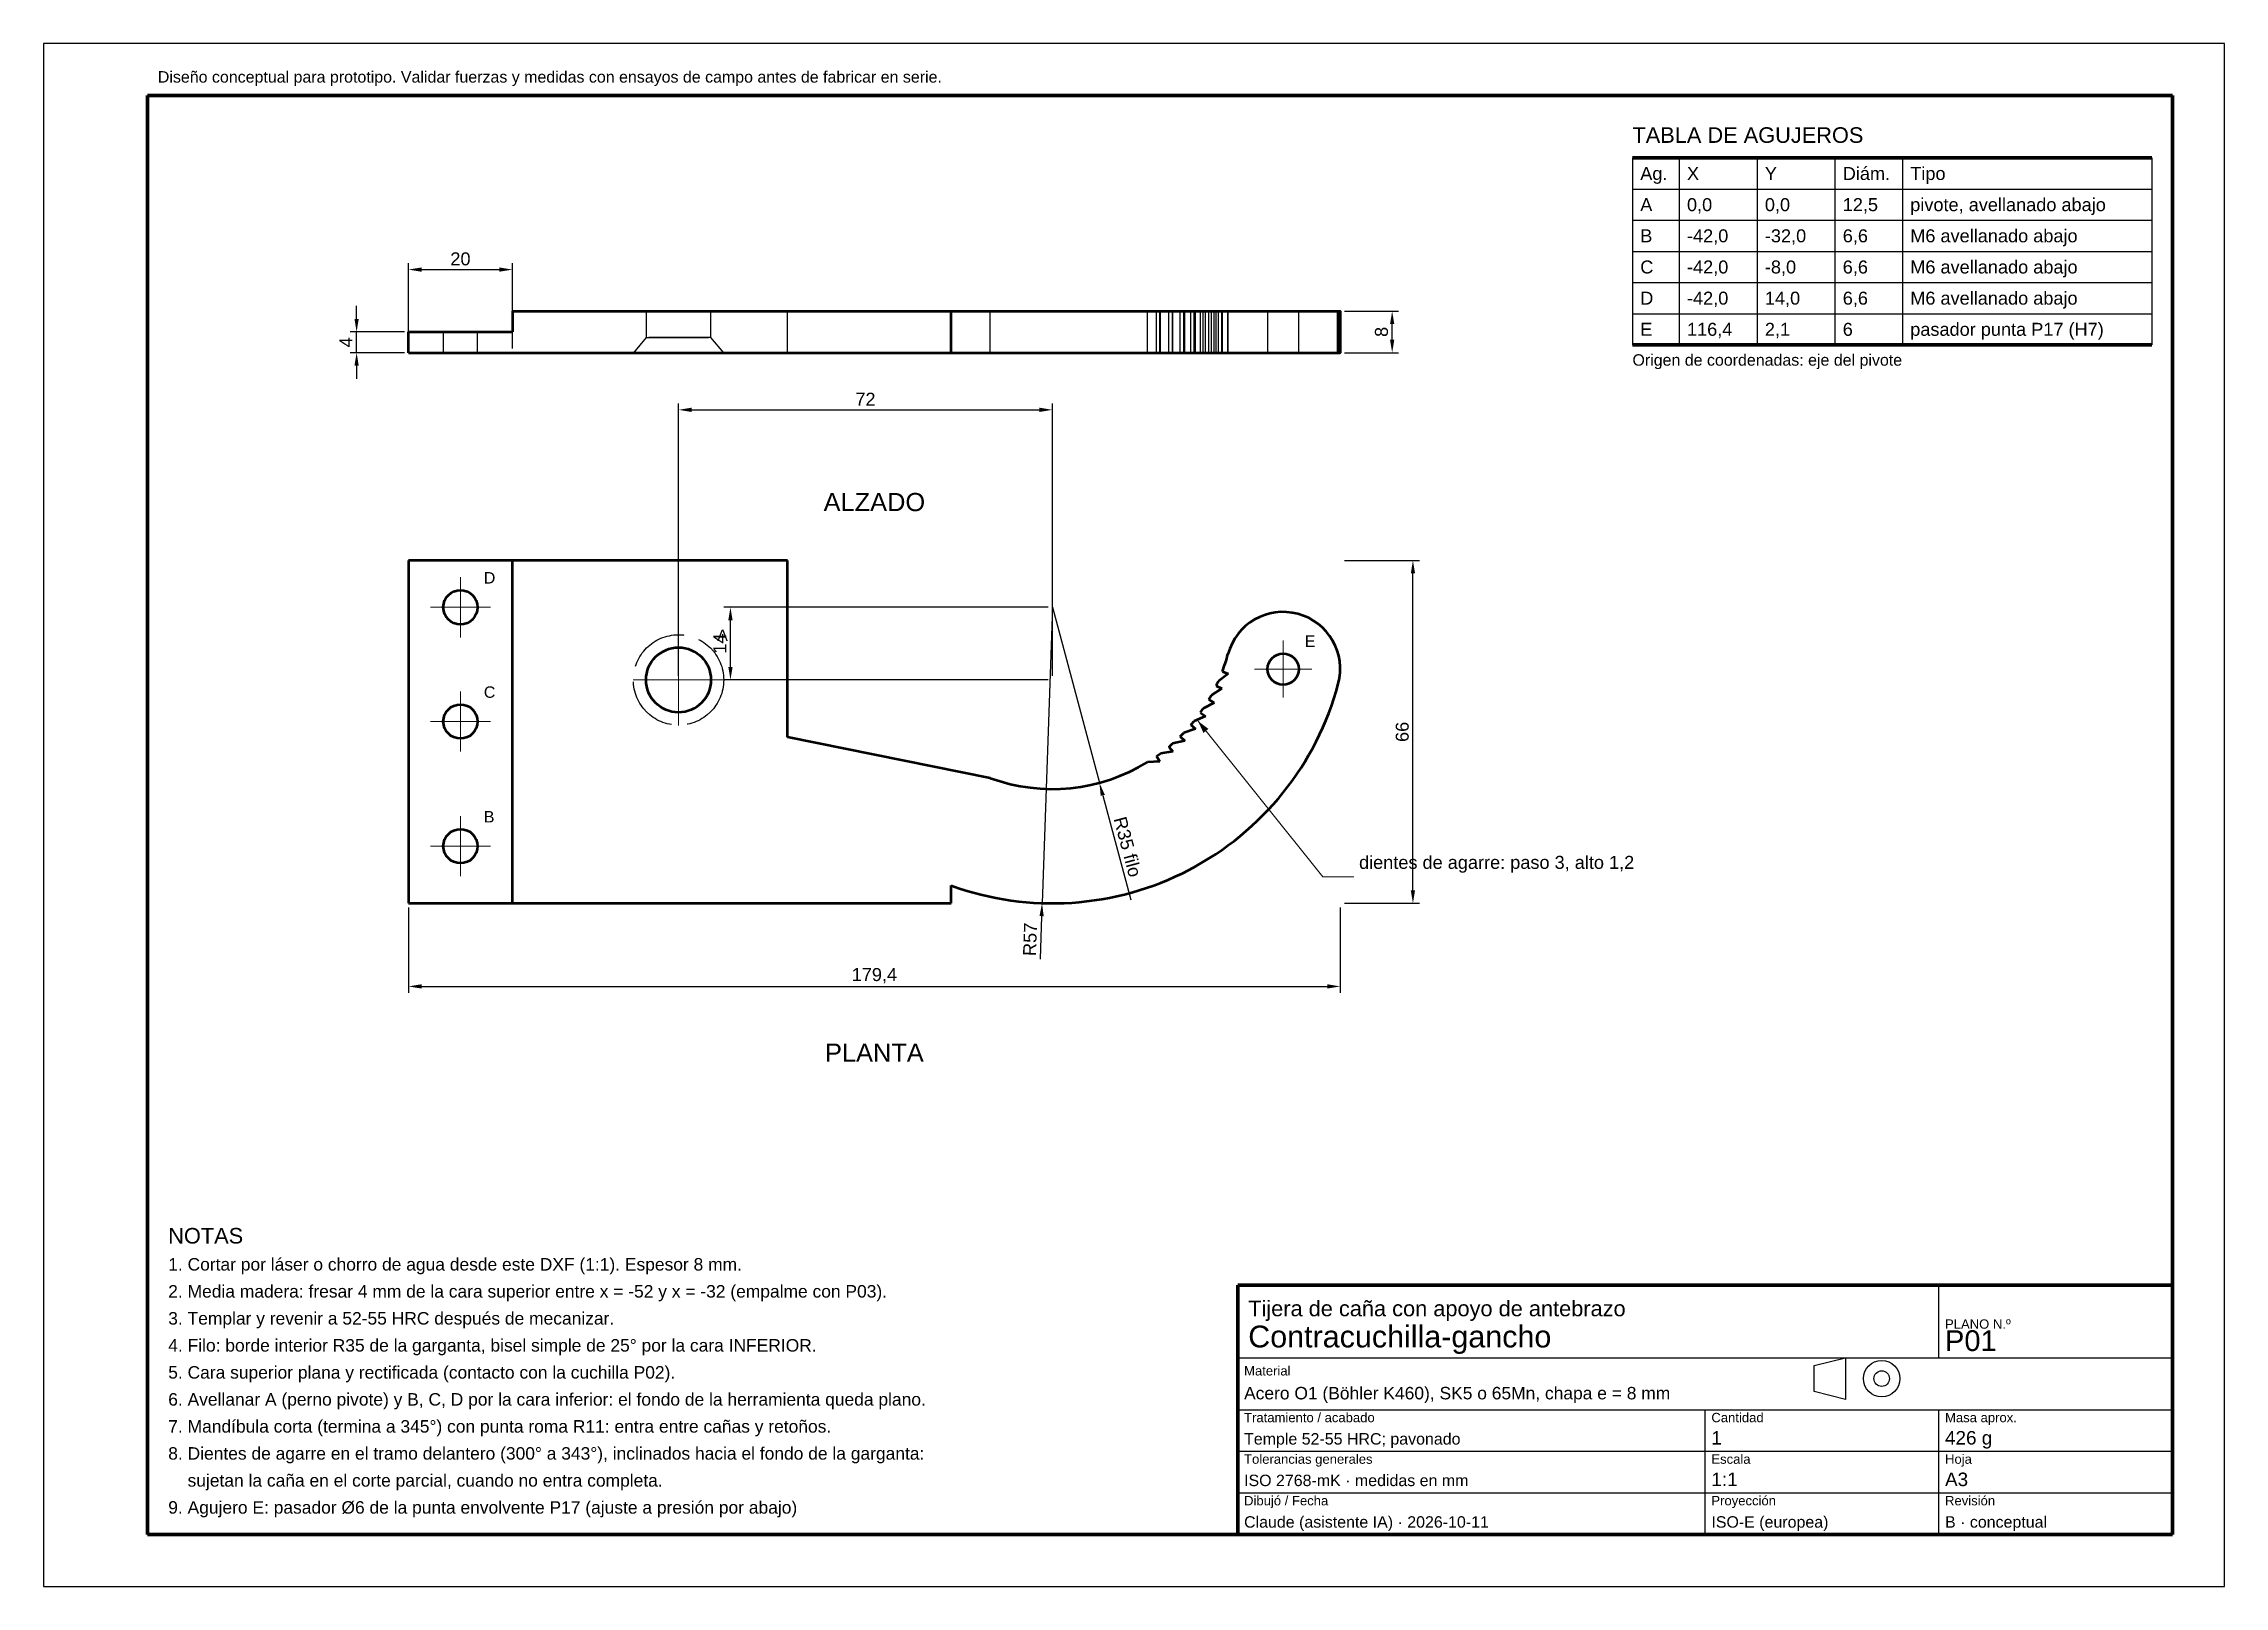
# Model space of a CAD drawing. Header units: millimetres. Extents: x 0 to 420, y 0 to 297.
import ezdxf
from ezdxf.enums import TextEntityAlignment as Align

# ---------------------------------------------------------------- set-up
doc = ezdxf.new("R2010")
doc.units = ezdxf.units.MM
doc.linetypes.add('ACAD_ISO02W100', pattern=[15, 12, -3])
doc.linetypes.add('ACAD_ISO04W100', pattern=[30, 24, -3, 0, -3])
for name, color, linetype, lineweight in [('COTAS', 4, 'Continuous', 18), ('EJES', 1, 'ACAD_ISO04W100', 18), ('MARCO', 7, 'Continuous', 70), ('OCULTAS', 8, 'ACAD_ISO02W100', 25), ('TEXTO', 7, 'Continuous', 25), ('VISIBLE', 7, 'Continuous', 50)]:
    doc.layers.add(name, color=color, linetype=linetype, lineweight=lineweight)
doc.styles.get("Standard").update_dxf_attribs({"font": 'arial.ttf'})
doc.dimstyles.new('ISO25', dxfattribs={"dimtxt": 2.5, "dimasz": 2.5, "dimexe": 1.25, "dimexo": 0.8, "dimgap": 0.8, "dimtad": 1, "dimdec": 1, "dimtxsty": 'Standard', "dimcen": 2.5, "dimclrd": 4, "dimclre": 4, "dimclrt": 7, "dimazin": 3, "dimtfac": 1, "dimtmove": 0, "dimatfit": 3})

msp = doc.modelspace()

# ---------------------------------------------------------------- linework, layer by layer
at = {"layer": 'COTAS'}
for p, q in [((222.34, 166.58), (246.34, 136.58)), ((246.34, 136.58), (252.34, 136.58))]:
    msp.add_line(p, q, dxfattribs=at)
msp.add_solid([(222.34, 166.58), (223.37, 164.3), (224.33, 165.08)], dxfattribs=at)
at = {"layer": 'EJES'}
for p, q in [((80.28, 182.7), (80.28, 194.3)), ((74.48, 188.5), (86.08, 188.5)), ((122.28, 165.75), (122.28, 183.25)), ((238.72, 171.09), (238.72, 182.09)), ((233.22, 176.59), (244.22, 176.59)), ((80.28, 160.7), (80.28, 172.3)), ((113.53, 174.5), (131.03, 174.5)), ((74.48, 166.5), (86.08, 166.5)), ((80.28, 136.7), (80.28, 148.3)), ((74.48, 142.5), (86.08, 142.5))]:
    msp.add_line(p, q, dxfattribs=at)
at = {"layer": 'MARCO'}
for p, q in [((410, 287), (20, 287)), ((20, 287), (20, 10)), ((410, 10), (410, 287)), ((306, 275), (406, 275)), ((306, 239), (406, 239)), ((410, 58), (230, 58)), ((230, 58), (230, 10)), ((410, 10), (410, 58)), ((20, 10), (410, 10)), ((230, 10), (410, 10))]:
    msp.add_line(p, q, dxfattribs=at)
at = {"layer": 'OCULTAS'}
for p, q in [((143.28, 245.5), (90.28, 245.5)), ((90.28, 241.5), (90.28, 245.5)), ((116.03, 245.5), (116.03, 240.44)), ((128.53, 240.44), (128.53, 245.5)), ((182.31, 245.5), (143.28, 245.5)), ((143.28, 237.5), (143.28, 245.5)), ((143.28, 237.5), (143.28, 245.5)), ((174.79, 237.5), (174.79, 245.5)), ((182.31, 237.5), (182.31, 245.5)), ((215, 245.5), (212.61, 245.5)), ((212.61, 237.5), (212.61, 245.5)), ((214.31, 245.5), (215, 245.5)), ((214.31, 237.5), (214.31, 245.5)), ((215, 237.5), (215, 245.5)), ((217.47, 245.5), (215.1, 245.5)), ((215.1, 237.5), (215.1, 245.5)), ((216.7, 245.5), (217.47, 245.5)), ((216.7, 237.5), (216.7, 245.5)), ((219.76, 245.5), (217.43, 245.5)), ((217.43, 237.5), (217.43, 245.5)), ((217.47, 237.5), (217.47, 245.5)), ((218.92, 245.5), (219.76, 245.5)), ((218.92, 237.5), (218.92, 245.5)), ((221.87, 245.5), (219.59, 245.5)), ((219.59, 237.5), (219.59, 245.5)), ((219.76, 237.5), (219.76, 245.5)), ((220.96, 245.5), (221.87, 245.5)), ((220.96, 237.5), (220.96, 245.5)), ((223.77, 245.5), (221.57, 245.5)), ((221.57, 237.5), (221.57, 245.5)), ((221.87, 237.5), (221.87, 245.5)), ((222.8, 245.5), (223.77, 245.5)), ((222.8, 237.5), (222.8, 245.5)), ((225.46, 245.5), (223.34, 245.5)), ((223.34, 237.5), (223.34, 245.5)), ((223.77, 237.5), (223.77, 245.5)), ((224.43, 245.5), (225.46, 245.5)), ((224.43, 237.5), (224.43, 245.5)), ((226.92, 245.5), (224.91, 245.5)), ((224.91, 237.5), (224.91, 245.5)), ((225.46, 237.5), (225.46, 245.5)), ((225.84, 245.5), (226.92, 245.5)), ((225.84, 237.5), (225.84, 245.5)), ((228.14, 245.5), (226.25, 245.5)), ((226.25, 237.5), (226.25, 245.5)), ((226.92, 237.5), (226.92, 245.5)), ((227.02, 245.5), (228.14, 245.5)), ((227.02, 237.5), (227.02, 245.5)), ((228.09, 237.5), (228.09, 245.5)), ((228.14, 237.5), (228.14, 245.5)), ((235.72, 245.5), (235.72, 237.5)), ((241.72, 237.5), (241.72, 245.5)), ((90.28, 241.5), (70.28, 241.5)), ((70.28, 237.5), (70.28, 241.5)), ((76.98, 241.5), (76.98, 237.5)), ((76.98, 241.5), (76.98, 237.5)), ((76.98, 241.5), (76.98, 237.5)), ((83.58, 237.5), (83.58, 241.5)), ((83.58, 237.5), (83.58, 241.5)), ((83.58, 237.5), (83.58, 241.5)), ((116.03, 240.44), (113.58, 237.5)), ((130.98, 237.5), (128.53, 240.44)), ((143.28, 237.5), (70.28, 237.5)), ((182.31, 237.5), (143.28, 237.5)), ((215, 237.5), (212.61, 237.5)), ((214.31, 237.5), (215, 237.5)), ((217.47, 237.5), (215.1, 237.5)), ((216.7, 237.5), (217.47, 237.5)), ((219.76, 237.5), (217.43, 237.5)), ((218.92, 237.5), (219.76, 237.5)), ((221.87, 237.5), (219.59, 237.5)), ((220.96, 237.5), (221.87, 237.5)), ((223.77, 237.5), (221.57, 237.5)), ((222.8, 237.5), (223.77, 237.5)), ((225.46, 237.5), (223.34, 237.5)), ((224.43, 237.5), (225.46, 237.5)), ((226.92, 237.5), (224.91, 237.5)), ((225.84, 237.5), (226.92, 237.5)), ((228.14, 237.5), (226.25, 237.5)), ((227.02, 237.5), (228.14, 237.5)), ((70.28, 197.5), (70.28, 131.5)), ((143.28, 197.5), (70.28, 197.5)), ((90.28, 131.5), (90.28, 197.5)), ((143.28, 163.5), (143.28, 197.5)), ((226.92, 172.85), (224.91, 171.55)), ((225.84, 173.36), (226.92, 172.85)), ((228.14, 175.7), (226.25, 174.24)), ((227.02, 176.12), (228.14, 175.7)), ((222.8, 168.2), (223.77, 167.51)), ((225.46, 170.11), (223.34, 168.99)), ((224.43, 170.72), (225.46, 170.11)), ((221.87, 165.06), (219.59, 164.32)), ((220.96, 165.84), (221.87, 165.06)), ((223.77, 167.51), (221.57, 166.58)), ((182.31, 155.61), (143.28, 163.5)), ((214.31, 159.8), (215, 158.81)), ((217.47, 160.7), (215.1, 160.36)), ((216.7, 161.62), (217.47, 160.7)), ((219.76, 162.78), (217.43, 162.25)), ((218.92, 163.64), (219.76, 162.78)), ((215, 158.81), (212.61, 158.68)), ((174.79, 131.5), (174.79, 134.94)), ((70.28, 131.5), (174.79, 131.5))]:
    msp.add_line(p, q, dxfattribs=at)
for centre, radius in [((80.28, 188.5), 3.3), ((122.28, 174.5), 8.7), ((122.28, 174.5), 6.25), ((238.72, 176.59), 3), ((80.28, 166.5), 3.3), ((80.28, 142.5), 3.3)]:
    msp.add_circle(centre, radius, dxfattribs=at)
for centre, radius, start, end in [((238.72, 176.59), 11, -15, 165), ((194.28, 188.5), 35, 339.2885, 345), ((194.28, 188.5), 57, 250, 345), ((194.28, 188.5), 35, 334.3775, 335.9535), ((194.28, 188.5), 35, 324.5553, 326.1313), ((194.28, 188.5), 35, 329.4664, 331.0424), ((194.28, 188.5), 35, 314.7332, 316.3092), ((194.28, 188.5), 35, 319.6443, 321.2203), ((194.28, 188.5), 35, 304.9111, 306.4871), ((194.28, 188.5), 35, 309.8221, 311.3981), ((194.28, 188.5), 35, 250, 301.576)]:
    msp.add_arc(centre, radius, start, end, dxfattribs=at)
for points, degree in [([(128.53, 245.5), (128.38, 245.5), (127.91, 245.5), (127.17, 245.5), (126.18, 245.5), (125, 245.5), (123.67, 245.5), (122.28, 245.5), (120.89, 245.5), (119.57, 245.5), (118.39, 245.5), (117.4, 245.5), (116.65, 245.5), (116.19, 245.5), (116.03, 245.5)], 1), ([(116.03, 245.5), (116.19, 245.5), (116.65, 245.5), (117.4, 245.5), (118.39, 245.5), (119.57, 245.5), (120.89, 245.5), (122.28, 245.5), (123.67, 245.5), (125, 245.5), (126.18, 245.5), (127.17, 245.5), (127.91, 245.5), (128.38, 245.5), (128.53, 245.5)], 1), ([(214.31, 245.5), (214.71, 245.5), (215.1, 245.5)], 2), ([(216.7, 245.5), (217.07, 245.5), (217.43, 245.5)], 2), ([(218.92, 245.5), (219.26, 245.5), (219.59, 245.5)], 2), ([(220.96, 245.5), (221.27, 245.5), (221.57, 245.5)], 2), ([(222.8, 245.5), (223.08, 245.5), (223.34, 245.5)], 2), ([(224.43, 245.5), (224.67, 245.5), (224.91, 245.5)], 2), ([(225.84, 245.5), (226.05, 245.5), (226.25, 245.5)], 2), ([(227.02, 245.5), (227.64, 245.5), (228.09, 245.5)], 2), ([(249.72, 245.5), (249.48, 245.5), (248.8, 245.5), (247.69, 245.5), (246.2, 245.5), (244.39, 245.5), (242.35, 245.5), (240.15, 245.5), (237.89, 245.5), (235.67, 245.5), (233.58, 245.5), (231.7, 245.5), (230.12, 245.5), (228.9, 245.5), (228.09, 245.5)], 1), ([(241.72, 245.5), (241.64, 245.5), (241.42, 245.5), (241.06, 245.5), (240.59, 245.5), (240.02, 245.5), (239.38, 245.5), (238.72, 245.5), (238.05, 245.5), (237.41, 245.5), (236.85, 245.5), (236.37, 245.5), (236.01, 245.5), (235.79, 245.5), (235.72, 245.5)], 1), ([(235.72, 245.5), (235.79, 245.5), (236.01, 245.5), (236.37, 245.5), (236.85, 245.5), (237.41, 245.5), (238.05, 245.5), (238.72, 245.5), (239.38, 245.5), (240.02, 245.5), (240.59, 245.5), (241.06, 245.5), (241.42, 245.5), (241.64, 245.5), (241.72, 245.5)], 1), ([(83.58, 241.5), (83.5, 241.5), (83.26, 241.5), (82.86, 241.5), (82.34, 241.5), (81.72, 241.5), (81.02, 241.5), (80.28, 241.5), (79.55, 241.5), (78.85, 241.5), (78.23, 241.5), (77.7, 241.5), (77.31, 241.5), (77.07, 241.5), (76.98, 241.5)], 1), ([(76.98, 241.5), (77.07, 241.5), (77.31, 241.5), (77.7, 241.5), (78.23, 241.5), (78.85, 241.5), (79.55, 241.5), (80.28, 241.5), (81.02, 241.5), (81.72, 241.5), (82.34, 241.5), (82.86, 241.5), (83.26, 241.5), (83.5, 241.5), (83.58, 241.5)], 1), ([(83.58, 241.5), (83.5, 241.5), (83.26, 241.5), (82.86, 241.5), (82.34, 241.5), (81.72, 241.5), (81.02, 241.5), (80.28, 241.5), (79.55, 241.5), (78.85, 241.5), (78.23, 241.5), (77.7, 241.5), (77.31, 241.5), (77.07, 241.5), (76.98, 241.5)], 1), ([(76.98, 241.5), (77.07, 241.5), (77.31, 241.5), (77.7, 241.5), (78.23, 241.5), (78.85, 241.5), (79.55, 241.5), (80.28, 241.5), (81.02, 241.5), (81.72, 241.5), (82.34, 241.5), (82.86, 241.5), (83.26, 241.5), (83.5, 241.5), (83.58, 241.5)], 1), ([(83.58, 241.5), (83.5, 241.5), (83.26, 241.5), (82.86, 241.5), (82.34, 241.5), (81.72, 241.5), (81.02, 241.5), (80.28, 241.5), (79.55, 241.5), (78.85, 241.5), (78.23, 241.5), (77.7, 241.5), (77.31, 241.5), (77.07, 241.5), (76.98, 241.5)], 1), ([(76.98, 241.5), (77.07, 241.5), (77.31, 241.5), (77.7, 241.5), (78.23, 241.5), (78.85, 241.5), (79.55, 241.5), (80.28, 241.5), (81.02, 241.5), (81.72, 241.5), (82.34, 241.5), (82.86, 241.5), (83.26, 241.5), (83.5, 241.5), (83.58, 241.5)], 1), ([(128.53, 240.44), (128.38, 240.44), (127.91, 240.44), (127.17, 240.44), (126.18, 240.44), (125, 240.44), (123.67, 240.44), (122.28, 240.44), (120.89, 240.44), (119.57, 240.44), (118.39, 240.44), (117.4, 240.44), (116.65, 240.44), (116.19, 240.44), (116.03, 240.44)], 1), ([(116.03, 240.44), (116.19, 240.44), (116.65, 240.44), (117.4, 240.44), (118.39, 240.44), (119.57, 240.44), (120.89, 240.44), (122.28, 240.44), (123.67, 240.44), (125, 240.44), (126.18, 240.44), (127.17, 240.44), (127.91, 240.44), (128.38, 240.44), (128.53, 240.44)], 1), ([(83.58, 237.5), (83.5, 237.5), (83.26, 237.5), (82.86, 237.5), (82.34, 237.5), (81.72, 237.5), (81.02, 237.5), (80.28, 237.5), (79.55, 237.5), (78.85, 237.5), (78.23, 237.5), (77.7, 237.5), (77.31, 237.5), (77.07, 237.5), (76.98, 237.5)], 1), ([(76.98, 237.5), (77.07, 237.5), (77.31, 237.5), (77.7, 237.5), (78.23, 237.5), (78.85, 237.5), (79.55, 237.5), (80.28, 237.5), (81.02, 237.5), (81.72, 237.5), (82.34, 237.5), (82.86, 237.5), (83.26, 237.5), (83.5, 237.5), (83.58, 237.5)], 1), ([(83.58, 237.5), (83.5, 237.5), (83.26, 237.5), (82.86, 237.5), (82.34, 237.5), (81.72, 237.5), (81.02, 237.5), (80.28, 237.5), (79.55, 237.5), (78.85, 237.5), (78.23, 237.5), (77.7, 237.5), (77.31, 237.5), (77.07, 237.5), (76.98, 237.5)], 1), ([(76.98, 237.5), (77.07, 237.5), (77.31, 237.5), (77.7, 237.5), (78.23, 237.5), (78.85, 237.5), (79.55, 237.5), (80.28, 237.5), (81.02, 237.5), (81.72, 237.5), (82.34, 237.5), (82.86, 237.5), (83.26, 237.5), (83.5, 237.5), (83.58, 237.5)], 1), ([(83.58, 237.5), (83.5, 237.5), (83.26, 237.5), (82.86, 237.5), (82.34, 237.5), (81.72, 237.5), (81.02, 237.5), (80.28, 237.5), (79.55, 237.5), (78.85, 237.5), (78.23, 237.5), (77.7, 237.5), (77.31, 237.5), (77.07, 237.5), (76.98, 237.5)], 1), ([(76.98, 237.5), (77.07, 237.5), (77.31, 237.5), (77.7, 237.5), (78.23, 237.5), (78.85, 237.5), (79.55, 237.5), (80.28, 237.5), (81.02, 237.5), (81.72, 237.5), (82.34, 237.5), (82.86, 237.5), (83.26, 237.5), (83.5, 237.5), (83.58, 237.5)], 1), ([(130.98, 237.5), (130.77, 237.5), (130.12, 237.5), (129.09, 237.5), (127.71, 237.5), (126.06, 237.5), (124.22, 237.5), (122.28, 237.5), (120.35, 237.5), (118.51, 237.5), (116.86, 237.5), (115.48, 237.5), (114.45, 237.5), (113.8, 237.5), (113.58, 237.5)], 1), ([(113.58, 237.5), (113.8, 237.5), (114.45, 237.5), (115.48, 237.5), (116.86, 237.5), (118.51, 237.5), (120.35, 237.5), (122.28, 237.5), (124.22, 237.5), (126.06, 237.5), (127.71, 237.5), (129.09, 237.5), (130.12, 237.5), (130.77, 237.5), (130.98, 237.5)], 1), ([(214.31, 237.5), (214.71, 237.5), (215.1, 237.5)], 2), ([(216.7, 237.5), (217.07, 237.5), (217.43, 237.5)], 2), ([(218.92, 237.5), (219.26, 237.5), (219.59, 237.5)], 2), ([(220.96, 237.5), (221.27, 237.5), (221.57, 237.5)], 2), ([(222.8, 237.5), (223.08, 237.5), (223.34, 237.5)], 2), ([(224.43, 237.5), (224.67, 237.5), (224.91, 237.5)], 2), ([(225.84, 237.5), (226.05, 237.5), (226.25, 237.5)], 2), ([(227.02, 237.5), (227.64, 237.5), (228.09, 237.5)], 2), ([(249.72, 237.5), (249.48, 237.5), (248.8, 237.5), (247.69, 237.5), (246.2, 237.5), (244.39, 237.5), (242.35, 237.5), (240.15, 237.5), (237.89, 237.5), (235.67, 237.5), (233.58, 237.5), (231.7, 237.5), (230.12, 237.5), (228.9, 237.5), (228.09, 237.5)], 1), ([(241.72, 237.5), (241.64, 237.5), (241.42, 237.5), (241.06, 237.5), (240.59, 237.5), (240.02, 237.5), (239.38, 237.5), (238.72, 237.5), (238.05, 237.5), (237.41, 237.5), (236.85, 237.5), (236.37, 237.5), (236.01, 237.5), (235.79, 237.5), (235.72, 237.5)], 1), ([(235.72, 237.5), (235.79, 237.5), (236.01, 237.5), (236.37, 237.5), (236.85, 237.5), (237.41, 237.5), (238.05, 237.5), (238.72, 237.5), (239.38, 237.5), (240.02, 237.5), (240.59, 237.5), (241.06, 237.5), (241.42, 237.5), (241.64, 237.5), (241.72, 237.5)], 1)]:
    msp.add_open_spline(points, degree=degree, dxfattribs=at)
for points in [[(182.31, 245.5), (183.03, 245.5), (183.74, 245.5), (184.45, 245.5), (185.18, 245.5), (185.9, 245.5), (186.63, 245.5), (187.37, 245.5), (188.1, 245.5), (188.84, 245.5), (189.58, 245.5), (190.33, 245.5), (191.07, 245.5), (193.32, 245.5), (195.57, 245.5), (197.81, 245.5), (198.56, 245.5), (199.3, 245.5), (200.04, 245.5), (200.78, 245.5), (201.51, 245.5), (202.25, 245.5), (202.97, 245.5), (203.7, 245.5), (204.42, 245.5), (205.13, 245.5), (205.84, 245.5), (206.55, 245.5), (207.25, 245.5), (207.94, 245.5), (208.64, 245.5), (209.31, 245.5), (209.98, 245.5), (210.66, 245.5), (211.31, 245.5), (211.96, 245.5), (212.61, 245.5)], [(182.31, 237.5), (183.03, 237.5), (183.74, 237.5), (184.45, 237.5), (185.18, 237.5), (185.9, 237.5), (186.63, 237.5), (187.37, 237.5), (188.1, 237.5), (188.84, 237.5), (189.58, 237.5), (190.33, 237.5), (191.07, 237.5), (193.32, 237.5), (195.57, 237.5), (197.81, 237.5), (198.56, 237.5), (199.3, 237.5), (200.04, 237.5), (200.78, 237.5), (201.51, 237.5), (202.25, 237.5), (202.97, 237.5), (203.7, 237.5), (204.42, 237.5), (205.13, 237.5), (205.84, 237.5), (206.55, 237.5), (207.25, 237.5), (207.94, 237.5), (208.64, 237.5), (209.31, 237.5), (209.98, 237.5), (210.66, 237.5), (211.31, 237.5), (211.96, 237.5), (212.61, 237.5)]]:
    msp.add_open_spline(points, degree=3, knots=[0, 0, 0, 0, 0.071429, 0.071429, 0.071429, 0.142857, 0.142857, 0.142857, 0.214286, 0.214286, 0.214286, 0.285714, 0.285714, 0.285714, 0.5, 0.5, 0.5, 0.571429, 0.571429, 0.571429, 0.642857, 0.642857, 0.642857, 0.714286, 0.714286, 0.714286, 0.785714, 0.785714, 0.785714, 0.857143, 0.857143, 0.857143, 0.928571, 0.928571, 0.928571, 1, 1, 1, 1], dxfattribs=at)
at = {"layer": 'TEXTO'}
for p, q in [((420, 297), (0, 297)), ((0, 297), (0, 0)), ((420, 0), (420, 297)), ((306, 275), (306, 239)), ((315, 275), (315, 239)), ((330, 275), (330, 239)), ((345, 275), (345, 239)), ((358, 275), (358, 239)), ((406, 275), (406, 239)), ((306, 269), (406, 269)), ((306, 263), (406, 263)), ((306, 257), (406, 257)), ((306, 251), (406, 251)), ((306, 245), (406, 245)), ((365, 44), (365, 58)), ((230, 44), (410, 44)), ((341, 42.5), (347, 44)), ((341, 37.5), (341, 42.5)), ((347, 44), (347, 36)), ((230, 34), (410, 34)), ((320, 10), (320, 34)), ((347, 36), (341, 37.5)), ((365, 10), (365, 34)), ((230, 26), (410, 26)), ((230, 18), (410, 18)), ((0, 0), (420, 0))]:
    msp.add_line(p, q, dxfattribs=at)
for radius in [3.5, 1.5]:
    msp.add_circle((354, 40), radius, dxfattribs=at)
at = {"layer": 'VISIBLE'}
for p, q in [((90.28, 245.5), (174.79, 245.5)), ((90.28, 245.5), (90.28, 241.5)), ((174.79, 237.5), (174.79, 245.5)), ((249.34, 237.5), (249.34, 245.5)), ((249.72, 245.5), (249.72, 237.5)), ((70.28, 241.5), (90.28, 241.5)), ((70.28, 237.5), (70.28, 241.5)), ((70.28, 237.5), (174.79, 237.5)), ((70.28, 197.5), (70.28, 131.5)), ((90.28, 197.5), (70.28, 197.5)), ((90.28, 131.5), (90.28, 197.5)), ((143.28, 197.5), (90.28, 197.5)), ((143.28, 163.5), (143.28, 197.5)), ((226.92, 172.85), (224.91, 171.55)), ((225.84, 173.36), (226.92, 172.85)), ((228.14, 175.7), (226.25, 174.24)), ((227.02, 176.12), (228.14, 175.7)), ((222.8, 168.2), (223.77, 167.51)), ((225.46, 170.11), (223.34, 168.99)), ((224.43, 170.72), (225.46, 170.11)), ((221.87, 165.06), (219.59, 164.32)), ((220.96, 165.84), (221.87, 165.06)), ((223.77, 167.51), (221.57, 166.58)), ((182.31, 155.61), (143.28, 163.5)), ((214.31, 159.8), (215, 158.81)), ((217.47, 160.7), (215.1, 160.36)), ((216.7, 161.62), (217.47, 160.7)), ((219.76, 162.78), (217.43, 162.25)), ((218.92, 163.64), (219.76, 162.78)), ((215, 158.81), (212.61, 158.68)), ((174.79, 131.5), (174.79, 134.94)), ((70.28, 131.5), (90.28, 131.5)), ((90.28, 131.5), (174.79, 131.5))]:
    msp.add_line(p, q, dxfattribs=at)
for centre, radius in [((80.28, 188.5), 3.3), ((122.28, 174.5), 6.25), ((238.72, 176.59), 3), ((80.28, 166.5), 3.3), ((80.28, 142.5), 3.3)]:
    msp.add_circle(centre, radius, dxfattribs=at)
for centre, radius, start, end in [((238.72, 176.59), 11, -15, 165), ((194.28, 188.5), 35, 339.2885, 345), ((194.28, 188.5), 57, 250, 345), ((194.28, 188.5), 35, 334.3775, 335.9535), ((194.28, 188.5), 35, 324.5553, 326.1313), ((194.28, 188.5), 35, 329.4664, 331.0424), ((194.28, 188.5), 35, 314.7332, 316.3092), ((194.28, 188.5), 35, 319.6443, 321.2203), ((194.28, 188.5), 35, 304.9111, 306.4871), ((194.28, 188.5), 35, 309.8221, 311.3981), ((194.28, 188.5), 35, 250, 301.576)]:
    msp.add_arc(centre, radius, start, end, dxfattribs=at)
for points, degree in [([(174.79, 245.5), (181.25, 245.5), (187.9, 245.5), (194.64, 245.5), (201.37, 245.5), (208, 245.5), (214.45, 245.5), (220.6, 245.5), (226.39, 245.5), (231.73, 245.5), (236.55, 245.5), (240.77, 245.5), (244.34, 245.5), (247.21, 245.5), (249.34, 245.5)], 1), ([(249.34, 245.5), (249.71, 245.5), (249.72, 245.5)], 2), ([(174.79, 237.5), (181.25, 237.5), (187.9, 237.5), (194.64, 237.5), (201.37, 237.5), (208, 237.5), (214.45, 237.5), (220.6, 237.5), (226.39, 237.5), (231.73, 237.5), (236.55, 237.5), (240.77, 237.5), (244.34, 237.5), (247.21, 237.5), (249.34, 237.5)], 1), ([(249.34, 237.5), (249.71, 237.5), (249.72, 237.5)], 2)]:
    msp.add_open_spline(points, degree=degree, dxfattribs=at)

# ---------------------------------------------------------------- texts
at = {"layer": 'COTAS'}
for s, p in [('D', (84.78, 192.4)), ('A', (129.73, 181.35)), ('E', (242.88, 180.2)), ('C', (84.78, 170.4)), ('B', (84.78, 146.4))]:
    msp.add_text(s, height=2.2, dxfattribs=at).set_placement(p, align=Align.BOTTOM_LEFT)
at = {"layer": 'TEXTO'}
for s, height, p in [('Diseño conceptual para prototipo. Validar fuerzas y medidas con ensayos de campo antes de fabricar en serie.', 2.2, (22, 289.5)), ('Origen de coordenadas: eje del pivote', 2.2, (306, 235)), ('NOTAS', 3, (24, 66)), ('1. Cortar por láser o chorro de agua desde este DXF (1:1). Espesor 8 mm.', 2.4, (24, 60.8)), ('2. Media madera: fresar 4 mm de la cara superior entre x = -52 y x = -32 (empalme con P03).', 2.4, (24, 55.6)), ('Tijera de caña con apoyo de antebrazo', 3, (232, 52)), ('3. Templar y revenir a 52-55 HRC después de mecanizar.', 2.4, (24, 50.4)), ('Contracuchilla-gancho', 4.2, (232, 46)), ('PLANO N.º', 1.8, (366.2, 49.6)), ('4. Filo: borde interior R35 de la garganta, bisel simple de 25° por la cara INFERIOR.', 2.4, (24, 45.2)), ('P01', 4, (366.2, 45.3)), ('5. Cara superior plana y rectificada (contacto con la cuchilla P02).', 2.4, (24, 40)), ('Material', 1.8, (231.2, 40.6)), ('Acero O1 (Böhler K460), SK5 o 65Mn, chapa e = 8 mm', 2.4, (231.2, 36)), ('6. Avellanar A (perno pivote) y B, C, D por la cara inferior: el fondo de la herramienta queda plano.', 2.4, (24, 34.8)), ('7. Mandíbula corta (termina a 345°) con punta roma R11: entra entre cañas y retoños.', 2.4, (24, 29.6)), ('Tratamiento / acabado', 1.8, (231.2, 31.6)), ('Temple 52-55 HRC; pavonado', 2.2, (231.2, 27.3)), ('Cantidad', 1.8, (321.2, 31.6)), ('1', 2.6, (321.2, 27.3)), ('426 g', 2.6, (366.2, 27.3)), ('Masa aprox.', 1.8, (366.2, 31.6)), ('8. Dientes de agarre en el tramo delantero (300° a 343°), inclinados hacia el fondo de la garganta:', 2.4, (24, 24.4)), ('Tolerancias generales', 1.8, (231.2, 23.6)), ('Escala', 1.8, (321.2, 23.6)), ('Hoja', 1.8, (366.2, 23.6)), ('    sujetan la caña en el corte parcial, cuando no entra completa.', 2.4, (24, 19.2)), ('ISO 2768-mK · medidas en mm', 2.2, (231.2, 19.3)), ('1:1', 2.6, (321.2, 19.3)), ('A3', 2.6, (366.2, 19.3)), ('Dibujó / Fecha', 1.8, (231.2, 15.6)), ('Proyección', 1.8, (321.2, 15.6)), ('Revisión', 1.8, (366.2, 15.6)), ('9. Agujero E: pasador Ø6 de la punta envolvente P17 (ajuste a presión por abajo)', 2.4, (24, 14)), ('Claude (asistente IA) · 2026-10-11', 2.2, (231.2, 11.3)), ('ISO-E (europea)', 2.2, (321.2, 11.3)), ('B · conceptual', 2.2, (366.2, 11.3))]:
    msp.add_text(s, height=height, dxfattribs=at).set_placement(p)
for s, height, p in [('TABLA DE AGUJEROS', 3, (306, 277)), ('dientes de agarre: paso 3, alto 1,2', 2.5, (253.34, 137.38))]:
    msp.add_text(s, height=height, dxfattribs=at).set_placement(p, align=Align.BOTTOM_LEFT)
for s, p in [('Ag.', (307.5, 272)), ('X', (316.5, 272)), ('Y', (331.5, 272)), ('Diám.', (346.5, 272)), ('Tipo', (359.5, 272)), ('A', (307.5, 266)), ('0,0', (316.5, 266)), ('0,0', (331.5, 266)), ('12,5', (346.5, 266)), ('pivote, avellanado abajo', (359.5, 266)), ('B', (307.5, 260)), ('-42,0', (316.5, 260)), ('-32,0', (331.5, 260)), ('6,6', (346.5, 260)), ('M6 avellanado abajo', (359.5, 260)), ('C', (307.5, 254)), ('-42,0', (316.5, 254)), ('-8,0', (331.5, 254)), ('6,6', (346.5, 254)), ('M6 avellanado abajo', (359.5, 254)), ('D', (307.5, 248)), ('-42,0', (316.5, 248)), ('14,0', (331.5, 248)), ('6,6', (346.5, 248)), ('M6 avellanado abajo', (359.5, 248)), ('E', (307.5, 242)), ('116,4', (316.5, 242)), ('2,1', (331.5, 242)), ('6', (346.5, 242)), ('pasador punta P17 (H7)', (359.5, 242))]:
    msp.add_text(s, height=2.5, dxfattribs=at).set_placement(p, align=Align.MIDDLE_LEFT)
for s, p in [('ALZADO', (160, 210.5)), ('PLANTA', (160, 104.5))]:
    msp.add_text(s, height=3.5, dxfattribs=at).set_placement(p, align=Align.TOP_CENTER)

# ---------------------------------------------------------------- dimensions: what is measured, and where the dimension line sits
at = {"layer": 'COTAS'}
for base, p1, p2 in [((70.28, 253.5), (70.28, 237.5), (90.28, 237.5)), ((122.28, 226.5), (122.28, 174.5), (194.28, 174.5)), ((70.28, 115.5), (70.28, 131.5), (249.72, 131.5))]:
    msp.add_linear_dim(base=base, p1=p1, p2=p2, dimstyle='ISO25', dxfattribs=at).render()
for base, p1, p2 in [((60.28, 237.5), (70.28, 237.5), (70.28, 241.5)), ((259.72, 237.5), (249.72, 237.5), (249.72, 245.5)), ((263.72, 131.5), (249.72, 131.5), (249.72, 197.5)), ((132.28, 174.5), (194.28, 174.5), (194.28, 188.5))]:
    msp.add_linear_dim(base=base, p1=p1, p2=p2, angle=90, dimstyle='ISO25', dxfattribs=at).render()
msp.add_radius_dim(center=(194.28, 188.5), mpoint=(192.29, 131.53), dimstyle='ISO25', dxfattribs=at).render()
msp.add_radius_dim(center=(194.28, 188.5), mpoint=(203.34, 154.69), text='R35 filo', dimstyle='ISO25', dxfattribs=at).render()

doc.saveas('drawing.dxf')
